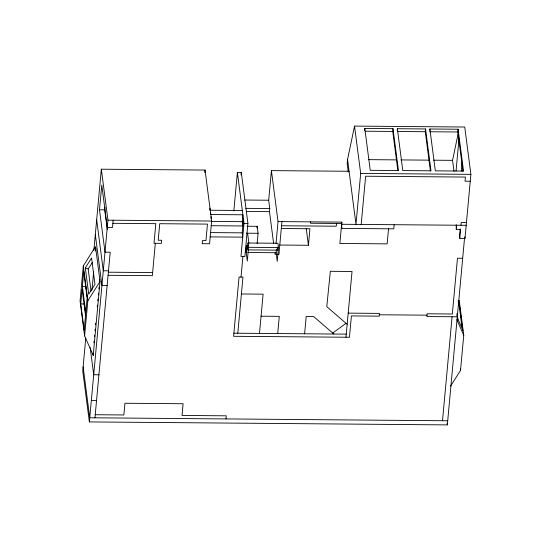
<?xml version="1.0" encoding="UTF-8"?>
<svg xmlns="http://www.w3.org/2000/svg" width="551" height="551" viewBox="0 0 551 551"><rect width="100%" height="100%" fill="white"/><g stroke="black" fill="none" stroke-linecap="round" stroke-linejoin="round"><path stroke-width="0.83" d="M83.311 265.906L80.074 301.018L84.606 335.89L93.229 355.409L100.041 281.43L95.516 246.559L83.311 265.906L87.836 300.777L84.606 335.89M80.756 303.932L82.12 289.13L85.536 315.42L84.172 330.221L80.756 303.932L84.227 303.966L85.109 310.75M82.374 286.375L83.738 271.574L87.154 297.864L85.791 312.665L82.374 286.375L85.846 286.403L86.176 288.951M85.77 338.121L82.746 370.94L89.365 421.914L447.336 424.897L464.555 237.936M93.842 250.491L101.329 169.205L205.034 170.066L211.653 221.041L209.559 243.756L202.183 243.7L202.465 240.601L205.936 240.629L207.458 224.105L159.728 223.706L158.206 240.229L161.677 240.257L161.395 243.356L154.018 243.294L155.823 223.672L112.872 223.313M91.989 289.971L93.642 272.001M95.578 251.049L95.791 248.708M94.951 417.823L110.207 252.234L105 252.186L99.497 209.807L101.777 185.019L107.28 227.398L112.487 227.446L113.155 220.214M107.231 229.347L104.704 209.848L104.938 207.286M93.911 342.805L94.069 341.09M94.462 336.813L94.62 335.104M95.013 330.82L95.171 329.112M95.564 324.835L95.722 323.12M97.224 306.866L97.382 305.151M97.775 300.874L97.933 299.159M98.326 294.881L98.484 293.173M98.877 288.889L99.035 287.181M99.476 282.415L99.765 279.288M89.365 421.914L107.948 220.173L101.329 169.205M155.32 243.308L152.338 275.665L108.079 275.3M204.8 172.594L205.034 170.066M209.979 208.161L209.786 210.227L242.33 210.496M210.537 212.452L210.344 214.518L242.888 214.794L242.254 221.674L242.812 225.965L211.123 225.703M210.943 218.375L211.095 216.743M233.838 210.902L237.385 172.408L241.29 172.442L247.909 223.41L244.864 256.456L240.959 256.422L244.003 223.375L237.385 172.408M241.056 174.942L241.29 172.442M210.193 236.875L242.736 237.144L242.178 232.853L243.446 219.084M225.993 418.918L226.275 415.819L182.016 415.447L183.097 403.745L124.953 403.256L123.872 414.965L95.233 414.724M241.007 277.098L242.908 256.442M237.791 333.231L242.963 277.112L239.058 277.077L233.603 336.296L349.451 337.26L351.421 315.916L379.191 316.15L379.439 313.395L348.204 313.133M246.18 252.489L246.814 245.601L248.529 245.615M276.402 249.679L276.12 252.737L277.236 261.319L278.503 247.551L277.945 243.26L248.005 243.005L247.371 249.892L246.814 245.601M248.005 243.005L248.563 247.303L247.296 261.071L245.622 248.191L247.337 248.212M257.014 228.004L257.165 226.316L247.172 226.234M257.145 243.404L258.075 233.293L257.165 226.316M273.585 243.205L269.487 211.646L269.77 208.547L268.688 200.233L271.416 170.624L349.086 171.271M259.487 333.41L263.102 294.165L241.407 293.979M275.176 252.627L275.025 254.293L278.93 254.328L281.94 221.626M276.03 243.411L278.035 221.592L271.416 170.624M248.232 249.899L277.311 250.14L277.594 247.082M277.711 333.562L279.295 316.35L261.071 316.198M279.784 245.037L308.422 245.271L309.944 228.748L281.306 228.507M310.578 221.86L310.454 223.238L341.696 223.499M304.613 333.789L306.198 316.57L313.471 316.391L333.865 334.03M336.489 223.458L336.234 226.213L281.561 225.758M460.181 228.879L459.506 236.2L459.782 238.342L464.989 238.39L470.891 174.357L464.741 127.019L354.534 126.103L347.557 159.466L347.171 163.599L348.266 172.029M278.035 221.592L341.82 222.122L339.857 243.466L387.153 243.866L388.586 228.286M394.172 224.705L393.786 228.837L341.716 228.403L341.82 222.122M354.534 126.103L360.678 173.434L355.987 224.388L347.557 159.466M364.617 130.518L364.803 128.452L393.008 128.686L398.442 170.534L370.238 170.3L364.803 128.452M345.98 337.233L352.041 271.478L330.345 271.299L326.777 306.652L347.171 324.291M361.194 224.429L365.63 176.23L465.43 177.064L465.051 181.196L470.258 181.238M397.863 170.776L392.753 131.441L393.008 128.686M397.223 130.098L397.347 128.72L425.551 128.962L430.985 170.803L402.781 170.569L397.347 128.72M430.407 171.051L425.296 131.717L425.551 128.962M429.766 130.373L429.89 128.996L458.095 129.23L463.529 171.079L435.324 170.844L429.89 128.996M462.95 171.32L457.84 131.985L458.095 129.23M456.049 170.968L458.997 138.928M456.221 224.732L456.269 229.361L460.608 229.395L459.782 238.342M461.256 171.01L462.027 162.579M456.269 229.361L456.648 225.228M442.508 420.723L452.082 316.756M460.987 225.263L461.242 222.508L466.449 222.549M450.573 386.148L460.512 370.382L463.749 335.27L459.217 300.398M453.983 171.306L452.557 160.348L458.115 133.762M85.309 267.91L91.556 258.006L94.972 284.295L88.725 294.2L85.309 267.91L88.16 268.971L91.025 291.024M87.836 300.777L100.041 281.43M88.16 268.971L92.299 262.655M332.728 333.045L346.035 323.306M365.409 131.214L392.753 131.441M397.946 131.482L425.296 131.717M429.635 131.751L457.84 131.985M368.247 159.645L396.637 159.88M400.942 159.914L429.332 160.155M433.63 160.189L452.557 160.348M360.678 173.434L470.891 174.357M244.74 200.034L268.688 200.233M245.822 208.347L269.77 208.547M99.497 209.807L104.704 209.848M246.387 211.453L269.487 211.646M107.948 220.173L211.653 221.041M211.426 221.419L242.254 221.674M244.003 223.375L247.909 223.41M342.102 224.271L466.194 225.304M341.592 226.254L341.716 228.403M210.489 232.591L242.178 232.853M246.414 233.197L258.075 233.293M248.563 247.303L278.503 247.551M247.895 252.503L276.12 252.737M462.682 258.274L457.475 258.233L452.337 314.001L427.17 313.795L426.915 316.55L457.289 316.797L457.068 315.103M108.492 270.823L103.285 270.775L96.666 219.808M108.368 272.201L152.627 272.566M107.142 285.521L101.935 285.48L95.309 234.512M379.315 314.773L427.046 315.172M233.886 333.197L346.269 334.133M98.918 374.79L93.711 374.749L90.178 347.564M91.328 400.563L96.535 400.611M447.715 420.771L89.744 417.782L83.125 366.814M458.081 300.846L458.756 302.382L462.172 328.671L457.757 318.678L457.096 313.588L457.812 319.504M456.848 319.656L463.749 335.27M464.803 236.958L464.989 238.39M459.761 306.914L460.092 309.455M460.312 311.15L460.643 313.698M460.863 315.392L461.194 317.934M461.414 319.635L461.745 322.177M461.965 323.871L462.296 326.419M462.516 328.114L462.847 330.655M460.326 368.95L460.512 370.382M447.116 423.202L447.336 424.897M306.225 228.355L308.422 245.271M277.125 248.715L277.311 250.14M247.626 233.548L248.928 243.528M86.397 290.646L86.727 293.187M86.948 294.888L87.278 297.43M92.947 353.267L93.229 355.409M85.329 312.445L85.66 314.986"/></g></svg>
